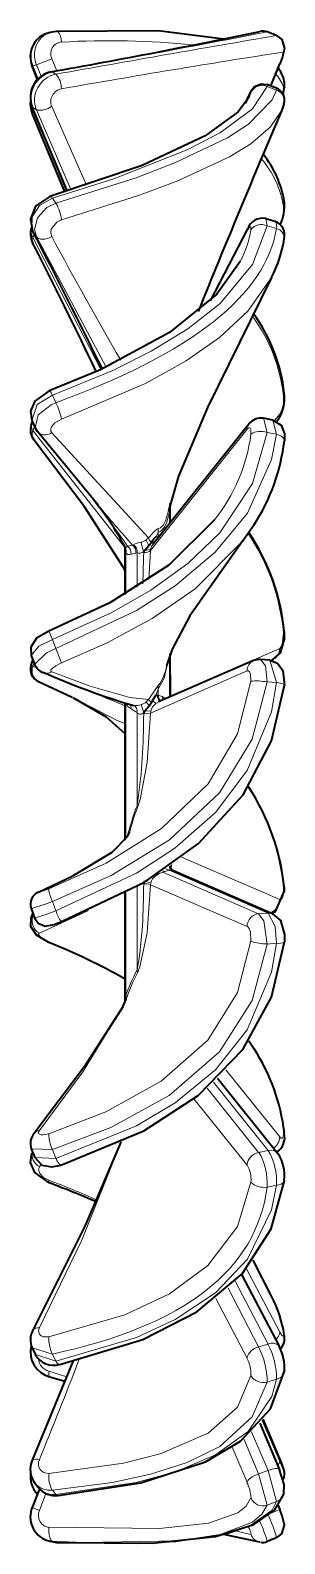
# Model space of a CAD drawing. Extents: x -131 to 1002, y -402 to 783.
# Drawn here: x 290.16 to 291.17, y 172.85 to 178.88 of the extents above; entities that cross this region are included whole.
import ezdxf

# ---------------------------------------------------------------- set-up
doc = ezdxf.new("R2010")
doc.units = 0

msp = doc.modelspace()

# ---------------------------------------------------------------- linework, layer by layer
at = {"color": 7, "lineweight": 35, "ltscale": 0.000395357}
for p, q in [((290.2212, 178.8622), (290.2361, 178.8674)), ((290.2212, 172.8618), (290.2361, 172.8566))]:
    msp.add_line(p, q, dxfattribs=at)
at = {"color": 7, "lineweight": 35, "ltscale": 0.000674667}
for p, q in [((290.2349, 178.867), (290.2614, 178.8721)), ((290.2349, 172.857), (290.2614, 172.8518))]:
    msp.add_line(p, q, dxfattribs=at)
at = {"color": 7, "lineweight": 13, "ltscale": 0.001005}
msp.add_line((291.1377, 178.8536), (291.1003, 178.8683), dxfattribs=at)
at = {"color": 7, "lineweight": 35, "ltscale": 0.001005}
for p, q in [((291.138, 178.8537), (291.1006, 178.8684)), ((291.138, 172.8703), (291.1006, 172.8556))]:
    msp.add_line(p, q, dxfattribs=at)
at = {"color": 7, "lineweight": 13, "ltscale": 8.48108e-05}
msp.add_line((290.1648, 178.7325), (290.168, 178.7336), dxfattribs=at)
at = {"color": 7, "lineweight": 35, "ltscale": 0.00144}
msp.add_line((290.1858, 178.6789), (290.1648, 178.7325), dxfattribs=at)
at = {"color": 7, "lineweight": 13, "ltscale": 0.000363263}
msp.add_line((290.168, 178.7336), (290.1819, 178.7378), dxfattribs=at)
at = {"color": 7, "lineweight": 13, "ltscale": 0.001404}
msp.add_line((290.168, 178.7336), (290.1887, 178.6814), dxfattribs=at)
at = {"color": 7, "lineweight": 13, "ltscale": 0.001634}
msp.add_line((290.1819, 178.7378), (290.2427, 178.7618), dxfattribs=at)
at = {"color": 7, "lineweight": 13, "ltscale": 0.001244}
msp.add_line((290.2005, 178.6917), (290.1819, 178.7378), dxfattribs=at)
at = {"color": 7, "lineweight": 13, "ltscale": 0.001315}
msp.add_line((290.2627, 178.7132), (290.2427, 178.7618), dxfattribs=at)
at = {"color": 7, "lineweight": 13, "ltscale": 0.002361}
msp.add_line((291.1154, 178.6533), (291.1505, 178.741), dxfattribs=at)
at = {"color": 7, "lineweight": 35, "ltscale": 0.002361}
msp.add_line((291.1154, 178.6533), (291.1505, 178.741), dxfattribs=at)
at = {"color": 7, "lineweight": 13, "ltscale": 0.000118354}
msp.add_line((290.2408, 178.7092), (290.2455, 178.7083), dxfattribs=at)
at = {"color": 7, "lineweight": 13, "ltscale": 0.000404853}
msp.add_line((290.2455, 178.7083), (290.2594, 178.7001), dxfattribs=at)
at = {"color": 7, "lineweight": 13, "ltscale": 0.000408825}
msp.add_line((291.0358, 178.627), (291.0302, 178.6116), dxfattribs=at)
at = {"color": 7, "lineweight": 13, "ltscale": 0.000201279}
msp.add_line((291.1003, 178.6507), (291.0999, 178.6588), dxfattribs=at)
at = {"color": 7, "lineweight": 35, "ltscale": 0.000995477}
msp.add_line((291.1372, 178.645), (291.0999, 178.6588), dxfattribs=at)
at = {"color": 7, "lineweight": 13, "ltscale": 0.000996051}
msp.add_line((291.1377, 178.6371), (291.1003, 178.6507), dxfattribs=at)
at = {"color": 7, "lineweight": 13, "ltscale": 0.000196836}
msp.add_line((291.1372, 178.645), (291.1377, 178.6371), dxfattribs=at)
at = {"color": 7, "lineweight": 13, "ltscale": 0.000102032}
msp.add_line((290.1652, 178.5699), (290.168, 178.5669), dxfattribs=at)
at = {"color": 7, "lineweight": 35, "ltscale": 0.009094}
msp.add_line((290.3048, 178.234), (290.1652, 178.5699), dxfattribs=at)
at = {"color": 7, "lineweight": 13, "ltscale": 0.000411886}
msp.add_line((290.168, 178.5669), (290.1819, 178.5581), dxfattribs=at)
at = {"color": 7, "lineweight": 13, "ltscale": 0.009005}
msp.add_line((290.168, 178.5669), (290.3074, 178.2348), dxfattribs=at)
at = {"color": 7, "lineweight": 13, "ltscale": 0.008693}
msp.add_line((290.168, 178.554), (290.3027, 178.2334), dxfattribs=at)
at = {"color": 7, "lineweight": 13, "ltscale": 0.008698}
msp.add_line((290.3196, 178.2386), (290.1819, 178.5581), dxfattribs=at)
at = {"color": 7, "lineweight": 13, "ltscale": 0.008553}
msp.add_line((290.3811, 178.2581), (290.2427, 178.571), dxfattribs=at)
at = {"color": 7, "lineweight": 35, "ltscale": 0.000469392}
msp.add_line((291.0208, 178.601), (291.0135, 178.5838), dxfattribs=at)
at = {"color": 7, "lineweight": 13, "ltscale": 0.000406479}
msp.add_line((291.0204, 178.5996), (291.0141, 178.5847), dxfattribs=at)
at = {"color": 7, "lineweight": 35, "ltscale": 0.000627144}
msp.add_line((291.1675, 178.5807), (291.1591, 178.557), dxfattribs=at)
at = {"color": 7, "lineweight": 35, "ltscale": 0.008484}
msp.add_line((290.2947, 178.231), (290.1652, 178.5447), dxfattribs=at)
at = {"color": 7, "lineweight": 13, "ltscale": 0.000614158}
msp.add_line((290.2455, 178.2063), (290.2594, 178.1861), dxfattribs=at)
at = {"color": 7, "lineweight": 13, "ltscale": 0.000624966}
msp.add_line((290.168, 178.074), (290.1819, 178.0532), dxfattribs=at)
at = {"color": 7, "lineweight": 35, "ltscale": 0.008068}
msp.add_line((291.0225, 178.0839), (290.8732, 177.7977), dxfattribs=at)
at = {"color": 7, "lineweight": 13, "ltscale": 0.00775}
msp.add_line((291.0204, 178.0763), (290.8771, 177.8014), dxfattribs=at)
at = {"color": 7, "lineweight": 13, "ltscale": 0.000196193}
msp.add_line((291.0204, 178.0763), (291.0225, 178.0839), dxfattribs=at)
at = {"color": 7, "lineweight": 13, "ltscale": 0.000706996}
msp.add_line((291.1003, 178.0968), (291.0949, 178.1246), dxfattribs=at)
at = {"color": 7, "lineweight": 35, "ltscale": 0.0009744}
msp.add_line((291.1322, 178.1133), (291.0949, 178.1246), dxfattribs=at)
at = {"color": 7, "lineweight": 13, "ltscale": 0.000975052}
msp.add_line((291.1377, 178.0859), (291.1003, 178.0968), dxfattribs=at)
at = {"color": 7, "lineweight": 13, "ltscale": 0.000350083}
msp.add_line((290.168, 178.0496), (290.1744, 178.0621), dxfattribs=at)
at = {"color": 7, "lineweight": 13, "ltscale": 0.014786}
msp.add_line((290.168, 178.0496), (290.4378, 177.5233), dxfattribs=at)
at = {"color": 7, "lineweight": 13, "ltscale": 0.014737}
msp.add_line((290.4593, 177.5331), (290.1819, 178.0532), dxfattribs=at)
at = {"color": 7, "lineweight": 13, "ltscale": 0.000822539}
msp.add_line((290.2455, 177.4215), (290.2594, 177.3918), dxfattribs=at)
at = {"color": 7, "lineweight": 13, "ltscale": 0.000830305}
msp.add_line((291.1297, 177.3206), (291.1505, 177.3466), dxfattribs=at)
at = {"color": 7, "lineweight": 35, "ltscale": 0.000307299}
msp.add_line((290.1616, 177.3036), (290.166, 177.3151), dxfattribs=at)
at = {"color": 7, "lineweight": 35, "ltscale": 0.000822102}
msp.add_line((290.1637, 177.3212), (290.1774, 177.2913), dxfattribs=at)
at = {"color": 7, "lineweight": 13, "ltscale": 0.000435722}
msp.add_line((290.168, 177.2814), (290.1745, 177.2975), dxfattribs=at)
at = {"color": 7, "lineweight": 35, "ltscale": 0.000414226}
msp.add_line((290.1861, 177.2772), (290.1774, 177.2913), dxfattribs=at)
at = {"color": 7, "lineweight": 13, "ltscale": 0.015422}
msp.add_line((291.0204, 177.2859), (290.6363, 176.8032), dxfattribs=at)
at = {"color": 7, "lineweight": 35, "ltscale": 0.01531}
msp.add_line((291.0277, 177.306), (290.6457, 176.8274), dxfattribs=at)
at = {"color": 7, "lineweight": 13, "ltscale": 0.001454}
msp.add_line((291.1003, 177.2733), (291.0859, 177.3297), dxfattribs=at)
at = {"color": 7, "lineweight": 35, "ltscale": 0.000950123}
msp.add_line((291.1232, 177.3223), (291.0859, 177.3297), dxfattribs=at)
at = {"color": 7, "lineweight": 13, "ltscale": 0.001444}
msp.add_line((291.1232, 177.3223), (291.1377, 177.2664), dxfattribs=at)
at = {"color": 7, "lineweight": 35, "ltscale": 0.000199221}
msp.add_line((291.1383, 177.3169), (291.1433, 177.3231), dxfattribs=at)
at = {"color": 7, "lineweight": 13, "ltscale": 0.014864}
msp.add_line((290.168, 177.2814), (290.5354, 176.8139), dxfattribs=at)
at = {"color": 7, "lineweight": 35, "ltscale": 0.009516}
msp.add_line((290.428, 176.9833), (290.1861, 177.2772), dxfattribs=at)
at = {"color": 7, "lineweight": 13, "ltscale": 0.014235}
msp.add_line((290.6286, 176.8529), (290.2427, 177.2716), dxfattribs=at)
at = {"color": 7, "lineweight": 13, "ltscale": 0.000951874}
msp.add_line((291.1377, 177.2664), (291.1003, 177.2733), dxfattribs=at)
at = {"color": 7, "lineweight": 13, "ltscale": 0.000791498}
msp.add_line((290.714, 176.9875), (290.7118, 176.9559), dxfattribs=at)
at = {"color": 7, "lineweight": 35, "ltscale": 0.001897}
msp.add_line((290.7146, 176.9138), (290.7146, 176.9897), dxfattribs=at)
at = {"color": 7, "lineweight": 13, "ltscale": 0.002006}
msp.add_line((290.7164, 176.9148), (290.7159, 176.9951), dxfattribs=at)
at = {"color": 7, "lineweight": 13, "ltscale": 0.00114}
msp.add_line((290.7118, 176.9103), (290.7118, 176.9559), dxfattribs=at)
at = {"color": 7, "lineweight": 13, "ltscale": 0.00045872}
msp.add_line((290.6667, 176.8751), (290.6589, 176.8585), dxfattribs=at)
at = {"color": 7, "lineweight": 13, "ltscale": 0.000378421}
msp.add_line((290.6667, 176.8751), (290.6667, 176.8903), dxfattribs=at)
at = {"color": 7, "lineweight": 13, "ltscale": 0.000527573}
msp.add_line((290.6667, 176.854), (290.6667, 176.8751), dxfattribs=at)
at = {"color": 7, "lineweight": 35, "ltscale": 0.002025}
msp.add_line((291.0024, 176.8397), (291.0489, 176.906), dxfattribs=at)
at = {"color": 7, "lineweight": 13, "ltscale": 4.85547e-05}
msp.add_line((290.5343, 176.8165), (290.5355, 176.815), dxfattribs=at)
at = {"color": 7, "lineweight": 35, "ltscale": 0.001057}
msp.add_line((290.5346, 176.7737), (290.5346, 176.8159), dxfattribs=at)
at = {"color": 7, "lineweight": 13, "ltscale": 8.27191e-05}
msp.add_line((290.5355, 176.815), (290.5388, 176.8145), dxfattribs=at)
at = {"color": 7, "lineweight": 13, "ltscale": 0.000201673}
msp.add_line((290.545, 176.8197), (290.5388, 176.8145), dxfattribs=at)
at = {"color": 7, "lineweight": 13, "ltscale": 0.000516212}
msp.add_line((290.5651, 176.8242), (290.545, 176.8197), dxfattribs=at)
at = {"color": 7, "lineweight": 13, "ltscale": 6.40563e-05}
msp.add_line((290.567, 176.8259), (290.5651, 176.8242), dxfattribs=at)
at = {"color": 7, "lineweight": 35, "ltscale": 0.000187668}
msp.add_line((290.6142, 176.8047), (290.6095, 176.7988), dxfattribs=at)
at = {"color": 7, "lineweight": 35, "ltscale": 0.000634548}
msp.add_line((290.6142, 176.8047), (290.6308, 176.8239), dxfattribs=at)
at = {"color": 7, "lineweight": 13, "ltscale": 0.000305508}
msp.add_line((290.6286, 176.8529), (290.619, 176.8453), dxfattribs=at)
at = {"color": 7, "lineweight": 13, "ltscale": 0.000227821}
msp.add_line((290.6344, 176.86), (290.6286, 176.8529), dxfattribs=at)
at = {"color": 7, "lineweight": 13, "ltscale": 0.002902}
msp.add_line((290.6363, 176.8032), (290.6301, 176.6873), dxfattribs=at)
at = {"color": 7, "lineweight": 35, "ltscale": 0.000345433}
msp.add_line((290.6308, 176.8239), (290.6395, 176.8346), dxfattribs=at)
at = {"color": 7, "lineweight": 13, "ltscale": 0.000172703}
msp.add_line((290.6363, 176.8032), (290.6372, 176.8101), dxfattribs=at)
at = {"color": 7, "lineweight": 35, "ltscale": 0.000200948}
msp.add_line((290.6441, 176.8412), (290.6395, 176.8346), dxfattribs=at)
at = {"color": 7, "lineweight": 13, "ltscale": 0.000252464}
msp.add_line((290.6444, 176.8418), (290.6531, 176.8365), dxfattribs=at)
at = {"color": 7, "lineweight": 13, "ltscale": 9.90772e-05}
msp.add_line((290.659, 176.8585), (290.6627, 176.8571), dxfattribs=at)
at = {"color": 7, "lineweight": 13, "ltscale": 0.000126201}
msp.add_line((290.6667, 176.854), (290.6627, 176.8571), dxfattribs=at)
at = {"color": 7, "lineweight": 35, "ltscale": 0.003647}
msp.add_line((290.5346, 176.6278), (290.5346, 176.7737), dxfattribs=at)
at = {"color": 7, "lineweight": 13, "ltscale": 0.000217526}
msp.add_line((290.5374, 176.7926), (290.5446, 176.7878), dxfattribs=at)
at = {"color": 7, "lineweight": 13, "ltscale": 0.00408}
msp.add_line((290.5374, 176.6294), (290.5374, 176.7926), dxfattribs=at)
at = {"color": 7, "lineweight": 13, "ltscale": 0.000494746}
msp.add_line((290.5779, 176.7926), (290.5585, 176.7886), dxfattribs=at)
at = {"color": 7, "lineweight": 13, "ltscale": 0.000116772}
msp.add_line((290.5825, 176.7934), (290.5779, 176.7926), dxfattribs=at)
at = {"color": 7, "lineweight": 13, "ltscale": 0.003419}
msp.add_line((290.5825, 176.6566), (290.5825, 176.7934), dxfattribs=at)
at = {"color": 7, "lineweight": 13, "ltscale": 0.002486}
msp.add_line((290.6087, 176.7701), (290.6054, 176.6707), dxfattribs=at)
at = {"color": 7, "lineweight": 13, "ltscale": 0.000161772}
msp.add_line((290.6088, 176.7766), (290.6087, 176.7702), dxfattribs=at)
at = {"color": 7, "lineweight": 13, "ltscale": 0.000449794}
msp.add_line((290.609, 176.7946), (290.6088, 176.7766), dxfattribs=at)
at = {"color": 7, "lineweight": 35, "ltscale": 9.57489e-05}
msp.add_line((290.6096, 176.7946), (290.6096, 176.7985), dxfattribs=at)
at = {"color": 7, "lineweight": 13, "ltscale": 0.000437441}
msp.add_line((290.5261, 176.7387), (290.5341, 176.7232), dxfattribs=at)
at = {"color": 7, "lineweight": 35, "ltscale": 0.000523988}
msp.add_line((290.5261, 176.7387), (290.5349, 176.7197), dxfattribs=at)
at = {"color": 7, "lineweight": 13, "ltscale": 0.000900111}
msp.add_line((290.2312, 176.4818), (290.2455, 176.4487), dxfattribs=at)
at = {"color": 7, "lineweight": 13, "ltscale": 0.000960016}
msp.add_line((290.2455, 176.4487), (290.2594, 176.4129), dxfattribs=at)
at = {"color": 7, "lineweight": 13, "ltscale": 0.000133356}
msp.add_line((291.1692, 176.4798), (291.1657, 176.4757), dxfattribs=at)
at = {"color": 7, "lineweight": 35, "ltscale": 0.000960473}
msp.add_line((290.1612, 176.3854), (290.1749, 176.3495), dxfattribs=at)
at = {"color": 7, "lineweight": 13, "ltscale": 0.001549}
msp.add_line((290.2594, 176.4129), (290.2818, 176.3552), dxfattribs=at)
at = {"color": 7, "lineweight": 13, "ltscale": 0.004177}
msp.add_line((290.7118, 176.2185), (290.7118, 176.3856), dxfattribs=at)
at = {"color": 7, "lineweight": 35, "ltscale": 0.004278}
msp.add_line((290.7146, 176.2198), (290.7146, 176.3909), dxfattribs=at)
at = {"color": 7, "lineweight": 13, "ltscale": 0.004324}
msp.add_line((290.7167, 176.2222), (290.7162, 176.3952), dxfattribs=at)
at = {"color": 7, "lineweight": 13, "ltscale": 0.011848}
msp.add_line((290.7167, 176.2222), (291.1505, 176.4132), dxfattribs=at)
at = {"color": 7, "lineweight": 35, "ltscale": 0.000540622}
msp.add_line((290.1606, 176.3463), (290.168, 176.3666), dxfattribs=at)
at = {"color": 7, "lineweight": 13, "ltscale": 0.000213412}
msp.add_line((290.1606, 176.3463), (290.168, 176.342), dxfattribs=at)
at = {"color": 7, "lineweight": 13, "ltscale": 0.000345574}
msp.add_line((290.168, 176.342), (290.1728, 176.3549), dxfattribs=at)
at = {"color": 7, "lineweight": 13, "ltscale": 0.000421961}
msp.add_line((290.168, 176.342), (290.1835, 176.3352), dxfattribs=at)
at = {"color": 7, "lineweight": 13, "ltscale": 0.010489}
msp.add_line((291.0204, 176.3238), (290.6363, 176.155), dxfattribs=at)
at = {"color": 7, "lineweight": 35, "ltscale": 0.010312}
msp.add_line((291.0469, 176.3643), (290.6686, 176.1997), dxfattribs=at)
at = {"color": 7, "lineweight": 35, "ltscale": 0.000923752}
msp.add_line((291.1109, 176.3664), (291.074, 176.3689), dxfattribs=at)
at = {"color": 7, "lineweight": 13, "ltscale": 0.002317}
msp.add_line((291.1113, 176.3664), (291.1377, 176.2775), dxfattribs=at)
at = {"color": 7, "lineweight": 35, "ltscale": 0.000162293}
msp.add_line((291.118, 176.3659), (291.124, 176.3685), dxfattribs=at)
at = {"color": 7, "lineweight": 35, "ltscale": 0.003699}
for p, q in [((290.1904, 176.2817), (290.3242, 176.2186)), ((290.1904, 175.4423), (290.3242, 175.5054))]:
    msp.add_line(p, q, dxfattribs=at)
at = {"color": 7, "lineweight": 13, "ltscale": 0.001405}
msp.add_line((290.6667, 176.2648), (290.6344, 176.2188), dxfattribs=at)
at = {"color": 7, "lineweight": 13, "ltscale": 0.000342563}
msp.add_line((290.6667, 176.2511), (290.6667, 176.2648), dxfattribs=at)
at = {"color": 7, "lineweight": 13, "ltscale": 0.000937521}
msp.add_line((291.1377, 176.2775), (291.1003, 176.2796), dxfattribs=at)
at = {"color": 7, "lineweight": 13, "ltscale": 0.000346153}
msp.add_line((290.6286, 176.2102), (290.619, 176.2002), dxfattribs=at)
at = {"color": 7, "lineweight": 13, "ltscale": 0.000257625}
msp.add_line((290.6344, 176.2188), (290.6286, 176.2102), dxfattribs=at)
at = {"color": 7, "lineweight": 13, "ltscale": 0.000428745}
msp.add_line((290.6395, 176.197), (290.6286, 176.2102), dxfattribs=at)
at = {"color": 7, "lineweight": 35, "ltscale": 0.00022967}
msp.add_line((290.6441, 176.205), (290.6395, 176.197), dxfattribs=at)
at = {"color": 7, "lineweight": 35, "ltscale": 0.000664054}
msp.add_line((290.6444, 176.2056), (290.6589, 176.2279), dxfattribs=at)
at = {"color": 7, "lineweight": 13, "ltscale": 0.000450273}
msp.add_line((290.6444, 176.2056), (290.6574, 176.1931), dxfattribs=at)
at = {"color": 7, "lineweight": 13, "ltscale": 0.000430927}
msp.add_line((290.6574, 176.1931), (290.6726, 176.2012), dxfattribs=at)
at = {"color": 7, "lineweight": 13, "ltscale": 0.000610156}
msp.add_line((290.6667, 176.2511), (290.6589, 176.228), dxfattribs=at)
at = {"color": 7, "lineweight": 13, "ltscale": 9.30817e-05}
msp.add_line((290.659, 176.2279), (290.6627, 176.2279), dxfattribs=at)
at = {"color": 7, "lineweight": 13, "ltscale": 0.000103067}
msp.add_line((290.6667, 176.2269), (290.6627, 176.2279), dxfattribs=at)
at = {"color": 7, "lineweight": 13, "ltscale": 0.000605011}
msp.add_line((290.6667, 176.2269), (290.6667, 176.2511), dxfattribs=at)
at = {"color": 7, "lineweight": 13, "ltscale": 0.000432369}
msp.add_line((290.6667, 176.2269), (290.6829, 176.2209), dxfattribs=at)
at = {"color": 7, "lineweight": 13, "ltscale": 0.000408119}
msp.add_line((290.6829, 176.2209), (290.6967, 176.2122), dxfattribs=at)
at = {"color": 7, "lineweight": 13, "ltscale": 0.000347523}
msp.add_line((290.6829, 176.2209), (290.6862, 176.2073), dxfattribs=at)
at = {"color": 7, "lineweight": 13, "ltscale": 7.28477e-05}
msp.add_line((290.7146, 176.2202), (290.7167, 176.2222), dxfattribs=at)
at = {"color": 7, "lineweight": 35, "ltscale": 0.000432205}
msp.add_line((290.5346, 176.1786), (290.5346, 176.1959), dxfattribs=at)
at = {"color": 7, "lineweight": 35, "ltscale": 0.013218}
msp.add_line((290.5346, 175.6499), (290.5346, 176.1786), dxfattribs=at)
at = {"color": 7, "lineweight": 13, "ltscale": 0.000342978}
msp.add_line((290.5374, 176.1952), (290.5446, 176.1835), dxfattribs=at)
at = {"color": 7, "lineweight": 13, "ltscale": 0.013543}
msp.add_line((290.5374, 175.6534), (290.5374, 176.1952), dxfattribs=at)
at = {"color": 7, "lineweight": 13, "ltscale": 0.000566359}
msp.add_line((290.5779, 176.161), (290.5585, 176.1728), dxfattribs=at)
at = {"color": 7, "lineweight": 13, "ltscale": 0.000137757}
msp.add_line((290.5825, 176.158), (290.5779, 176.161), dxfattribs=at)
at = {"color": 7, "lineweight": 13, "ltscale": 0.009286}
msp.add_line((290.5825, 175.7866), (290.5825, 176.158), dxfattribs=at)
at = {"color": 7, "lineweight": 13, "ltscale": 0.000841895}
msp.add_line((290.6096, 176.157), (290.5992, 176.189), dxfattribs=at)
at = {"color": 7, "lineweight": 13, "ltscale": 0.000505103}
msp.add_line((290.609, 176.1527), (290.6088, 176.1325), dxfattribs=at)
at = {"color": 7, "lineweight": 13, "ltscale": 0.000683704}
msp.add_line((290.609, 176.1527), (290.6363, 176.155), dxfattribs=at)
at = {"color": 7, "lineweight": 35, "ltscale": 0.000199747}
msp.add_line((290.6142, 176.1638), (290.6095, 176.1574), dxfattribs=at)
at = {"color": 7, "lineweight": 35, "ltscale": 0.000107956}
msp.add_line((290.6096, 176.1527), (290.6096, 176.157), dxfattribs=at)
at = {"color": 7, "lineweight": 35, "ltscale": 0.000664805}
msp.add_line((290.6142, 176.1638), (290.6308, 176.1846), dxfattribs=at)
at = {"color": 7, "lineweight": 13, "ltscale": 0.000574603}
msp.add_line((290.6142, 176.1638), (290.6372, 176.1626), dxfattribs=at)
at = {"color": 7, "lineweight": 13, "ltscale": 0.00048813}
msp.add_line((290.6308, 176.1846), (290.619, 176.2002), dxfattribs=at)
at = {"color": 7, "lineweight": 35, "ltscale": 0.000377956}
msp.add_line((290.6308, 176.1846), (290.6395, 176.197), dxfattribs=at)
at = {"color": 7, "lineweight": 13, "ltscale": 0.000191635}
msp.add_line((290.6363, 176.155), (290.6372, 176.1626), dxfattribs=at)
at = {"color": 7, "lineweight": 13, "ltscale": 0.000181224}
msp.add_line((290.6088, 176.1325), (290.6087, 176.1252), dxfattribs=at)
at = {"color": 7, "lineweight": 13, "ltscale": 0.000191407}
msp.add_line((290.5825, 175.7866), (290.5841, 175.7791), dxfattribs=at)
at = {"color": 7, "lineweight": 13, "ltscale": 0.000274527}
msp.add_line((290.7131, 175.5436), (290.7217, 175.5504), dxfattribs=at)
at = {"color": 7, "lineweight": 13, "ltscale": 4.62145e-05}
msp.add_line((290.7146, 175.5431), (290.7145, 175.545), dxfattribs=at)
at = {"color": 7, "lineweight": 35, "ltscale": 5.56946e-05}
msp.add_line((290.7146, 175.5431), (290.7146, 175.5454), dxfattribs=at)
at = {"color": 7, "lineweight": 35, "ltscale": 0.000293059}
msp.add_line((290.7146, 175.5431), (290.7181, 175.532), dxfattribs=at)
at = {"color": 7, "lineweight": 13, "ltscale": 0.00037386}
msp.add_line((290.7155, 175.5368), (290.7217, 175.5504), dxfattribs=at)
at = {"color": 7, "lineweight": 13, "ltscale": 0.010626}
msp.add_line((290.7601, 175.5815), (291.1505, 175.4133), dxfattribs=at)
at = {"color": 7, "lineweight": 13, "ltscale": 0.003695}
msp.add_line((290.1938, 175.4436), (290.3273, 175.5069), dxfattribs=at)
at = {"color": 7, "lineweight": 13, "ltscale": 0.000230999}
msp.add_line((290.6096, 175.4799), (290.6013, 175.4759), dxfattribs=at)
at = {"color": 7, "lineweight": 35, "ltscale": 0.000196077}
msp.add_line((290.6142, 175.4866), (290.6095, 175.4804), dxfattribs=at)
at = {"color": 7, "lineweight": 35, "ltscale": 0.000107193}
msp.add_line((290.6096, 175.4757), (290.6096, 175.4799), dxfattribs=at)
at = {"color": 7, "lineweight": 13, "ltscale": 0.000605574}
msp.add_line((290.6142, 175.4866), (290.6372, 175.4789), dxfattribs=at)
at = {"color": 7, "lineweight": 13, "ltscale": 0.000188225}
msp.add_line((290.6363, 175.4714), (290.6372, 175.4789), dxfattribs=at)
at = {"color": 7, "lineweight": 13, "ltscale": 0.000268083}
msp.add_line((290.6836, 175.5273), (290.6939, 175.5242), dxfattribs=at)
at = {"color": 7, "lineweight": 13, "ltscale": 0.000207402}
msp.add_line((290.6939, 175.5242), (290.6859, 175.522), dxfattribs=at)
at = {"color": 7, "lineweight": 13, "ltscale": 0.010385}
msp.add_line((291.0668, 175.3563), (290.6859, 175.522), dxfattribs=at)
at = {"color": 7, "lineweight": 13, "ltscale": 0.000432236}
msp.add_line((290.6939, 175.5242), (290.7101, 175.5302), dxfattribs=at)
at = {"color": 7, "lineweight": 13, "ltscale": 0.010741}
msp.add_line((290.7101, 175.5302), (291.1041, 175.3588), dxfattribs=at)
at = {"color": 7, "lineweight": 35, "ltscale": 0.011065}
msp.add_line((290.7181, 175.5321), (291.124, 175.3554), dxfattribs=at)
at = {"color": 7, "lineweight": 35, "ltscale": 0.010884}
msp.add_line((290.5346, 175.0036), (290.5346, 175.439), dxfattribs=at)
at = {"color": 7, "lineweight": 13, "ltscale": 0.010281}
msp.add_line((290.5374, 175.0292), (290.5374, 175.4405), dxfattribs=at)
at = {"color": 7, "lineweight": 13, "ltscale": 0.008352}
msp.add_line((290.5825, 175.1306), (290.5825, 175.4647), dxfattribs=at)
at = {"color": 7, "lineweight": 13, "ltscale": 0.000178554}
msp.add_line((290.6088, 175.4557), (290.6087, 175.4485), dxfattribs=at)
at = {"color": 7, "lineweight": 13, "ltscale": 0.000500144}
msp.add_line((290.609, 175.4757), (290.6088, 175.4557), dxfattribs=at)
at = {"color": 7, "lineweight": 13, "ltscale": 0.010456}
msp.add_line((291.0204, 175.3059), (290.6363, 175.4714), dxfattribs=at)
at = {"color": 7, "lineweight": 13, "ltscale": 0.00010517}
msp.add_line((291.1692, 175.4569), (291.1657, 175.4593), dxfattribs=at)
at = {"color": 7, "lineweight": 35, "ltscale": 0.00099944}
msp.add_line((290.1606, 175.3777), (290.1743, 175.3401), dxfattribs=at)
at = {"color": 7, "lineweight": 13, "ltscale": 0.00538}
msp.add_line((290.1938, 175.2793), (290.3893, 175.3691), dxfattribs=at)
at = {"color": 7, "lineweight": 13, "ltscale": 0.000999216}
for p, q in [((290.2455, 175.4051), (290.2594, 175.3676)), ((291.1377, 173.0147), (291.1003, 173.0007))]:
    msp.add_line(p, q, dxfattribs=at)
at = {"color": 7, "lineweight": 13, "ltscale": 0.000933725}
msp.add_line((291.1041, 175.3588), (291.0668, 175.3563), dxfattribs=at)
at = {"color": 7, "lineweight": 35, "ltscale": 0.000477648}
msp.add_line((290.1612, 175.3385), (290.168, 175.3564), dxfattribs=at)
at = {"color": 7, "lineweight": 13, "ltscale": 0.000228792}
msp.add_line((290.1612, 175.3385), (290.168, 175.3447), dxfattribs=at)
at = {"color": 7, "lineweight": 13, "ltscale": 0.000111705}
msp.add_line((290.168, 175.3447), (290.1721, 175.3465), dxfattribs=at)
at = {"color": 7, "lineweight": 13, "ltscale": 5.12591e-05}
msp.add_line((290.2317, 175.2442), (290.2312, 175.2422), dxfattribs=at)
at = {"color": 7, "lineweight": 13, "ltscale": 0.000939231}
msp.add_line((291.1377, 175.2386), (291.1003, 175.2355), dxfattribs=at)
at = {"color": 7, "lineweight": 13, "ltscale": 0.000247592}
msp.add_line((290.5825, 175.1306), (290.5841, 175.1208), dxfattribs=at)
at = {"color": 7, "lineweight": 35, "ltscale": 0.000834494}
msp.add_line((290.5261, 174.9852), (290.5393, 175.0159), dxfattribs=at)
at = {"color": 7, "lineweight": 13, "ltscale": 0.000285926}
msp.add_line((290.5355, 175.0153), (290.5347, 175.0039), dxfattribs=at)
at = {"color": 7, "lineweight": 13, "ltscale": 0.00035131}
msp.add_line((290.5374, 175.0292), (290.5355, 175.0153), dxfattribs=at)
at = {"color": 7, "lineweight": 35, "ltscale": 0.000945858}
msp.add_line((291.0279, 174.8495), (291.0489, 174.818), dxfattribs=at)
at = {"color": 7, "lineweight": 35, "ltscale": 0.009609}
msp.add_line((290.9034, 174.7012), (291.1433, 174.4009), dxfattribs=at)
at = {"color": 7, "lineweight": 13, "ltscale": 0.00856}
msp.add_line((290.9365, 174.7349), (291.1505, 174.4675), dxfattribs=at)
at = {"color": 7, "lineweight": 13, "ltscale": 0.0082}
msp.add_line((291.0668, 174.4059), (290.8621, 174.6621), dxfattribs=at)
at = {"color": 7, "lineweight": 13, "ltscale": 0.008694}
msp.add_line((290.887, 174.6849), (291.1041, 174.4132), dxfattribs=at)
at = {"color": 7, "lineweight": 13, "ltscale": 0.00846}
msp.add_line((291.0204, 174.3551), (290.809, 174.6193), dxfattribs=at)
at = {"color": 7, "lineweight": 13, "ltscale": 0.000199646}
msp.add_line((291.1691, 174.4842), (291.1657, 174.4914), dxfattribs=at)
at = {"color": 7, "lineweight": 13, "ltscale": 0.002099}
msp.add_line((290.2455, 174.4166), (290.1616, 174.4203), dxfattribs=at)
at = {"color": 7, "lineweight": 35, "ltscale": 0.000932726}
msp.add_line((290.1616, 174.4203), (290.1752, 174.3856), dxfattribs=at)
at = {"color": 7, "lineweight": 13, "ltscale": 0.000203801}
msp.add_line((290.1637, 174.4028), (290.168, 174.4097), dxfattribs=at)
at = {"color": 7, "lineweight": 13, "ltscale": 0.000933072}
msp.add_line((290.2455, 174.4166), (290.2594, 174.382), dxfattribs=at)
at = {"color": 7, "lineweight": 13, "ltscale": 0.000949374}
msp.add_line((291.1041, 174.4132), (291.0668, 174.4059), dxfattribs=at)
at = {"color": 7, "lineweight": 13, "ltscale": 0.002107}
for p, q in [((290.1752, 174.3856), (290.2594, 174.382)), ((290.2455, 173.6024), (290.1649, 173.6272))]:
    msp.add_line(p, q, dxfattribs=at)
at = {"color": 7, "lineweight": 13, "ltscale": 0.000271475}
msp.add_line((290.1938, 174.3486), (290.2004, 174.3572), dxfattribs=at)
at = {"color": 7, "lineweight": 13, "ltscale": 0.000248379}
msp.add_line((290.2317, 174.2945), (290.2323, 174.2845), dxfattribs=at)
at = {"color": 7, "lineweight": 13, "ltscale": 0.000956129}
msp.add_line((291.1377, 174.2748), (291.1003, 174.267), dxfattribs=at)
at = {"color": 7, "lineweight": 35, "ltscale": 0.004014}
msp.add_line((291.1181, 173.8334), (291.0453, 173.9765), dxfattribs=at)
at = {"color": 7, "lineweight": 35, "ltscale": 0.008072}
msp.add_line((290.9991, 173.9196), (291.1484, 173.6333), dxfattribs=at)
at = {"color": 7, "lineweight": 13, "ltscale": 0.007117}
msp.add_line((291.0187, 173.9424), (291.1505, 173.69), dxfattribs=at)
at = {"color": 7, "lineweight": 13, "ltscale": 0.006597}
msp.add_line((291.0668, 173.6311), (290.9448, 173.8651), dxfattribs=at)
at = {"color": 7, "lineweight": 13, "ltscale": 0.007057}
msp.add_line((290.9735, 173.8926), (291.1041, 173.6423), dxfattribs=at)
at = {"color": 7, "lineweight": 13, "ltscale": 0.006709}
msp.add_line((291.0204, 173.5861), (290.8962, 173.824), dxfattribs=at)
at = {"color": 7, "lineweight": 13, "ltscale": 0.000244162}
msp.add_line((291.1688, 173.6796), (291.1657, 173.6889), dxfattribs=at)
at = {"color": 7, "lineweight": 35, "ltscale": 0.000771793}
msp.add_line((290.1649, 173.6272), (290.1786, 173.5996), dxfattribs=at)
at = {"color": 7, "lineweight": 13, "ltscale": 0.000972829}
msp.add_line((291.1041, 173.6423), (291.0668, 173.6311), dxfattribs=at)
at = {"color": 7, "lineweight": 35, "ltscale": 0.010644}
msp.add_line((290.3271, 173.573), (290.1652, 173.1793), dxfattribs=at)
at = {"color": 7, "lineweight": 13, "ltscale": 0.00214}
msp.add_line((290.1779, 173.601), (290.2594, 173.5748), dxfattribs=at)
at = {"color": 7, "lineweight": 13, "ltscale": 0.000773163}
msp.add_line((290.2455, 173.6024), (290.2594, 173.5748), dxfattribs=at)
at = {"color": 7, "lineweight": 13, "ltscale": 0.001851}
msp.add_line((290.3025, 173.5121), (290.2317, 173.5338), dxfattribs=at)
at = {"color": 7, "lineweight": 35, "ltscale": 0.001541}
msp.add_line((290.2947, 173.493), (290.2357, 173.5108), dxfattribs=at)
at = {"color": 7, "lineweight": 13, "ltscale": 0.00097988}
msp.add_line((291.1377, 173.5024), (291.1003, 173.4908), dxfattribs=at)
at = {"color": 7, "lineweight": 35, "ltscale": 0.005027}
msp.add_line((291.0714, 173.3267), (291.1501, 173.1416), dxfattribs=at)
at = {"color": 7, "lineweight": 13, "ltscale": 0.004443}
msp.add_line((291.0809, 173.3379), (291.1505, 173.1744), dxfattribs=at)
at = {"color": 7, "lineweight": 35, "ltscale": 0.004772}
msp.add_line((291.1591, 173.1669), (291.0848, 173.3427), dxfattribs=at)
at = {"color": 7, "lineweight": 13, "ltscale": 0.003803}
for p, q in [((291.0668, 173.1254), (291.0073, 173.2654)), ((291.0204, 173.0916), (290.9609, 173.2316))]:
    msp.add_line(p, q, dxfattribs=at)
at = {"color": 7, "lineweight": 13, "ltscale": 0.004174}
msp.add_line((291.0387, 173.2928), (291.1041, 173.1391), dxfattribs=at)
at = {"color": 7, "lineweight": 13, "ltscale": 0.000992933}
msp.add_line((291.1041, 173.1391), (291.0668, 173.1254), dxfattribs=at)
at = {"color": 7, "lineweight": 13, "ltscale": 0.003224}
msp.add_line((291.1041, 173.1391), (291.1377, 173.0147), dxfattribs=at)
at = {"color": 7, "lineweight": 13, "ltscale": 0.000490682}
msp.add_line((291.1591, 173.1669), (291.1657, 173.1484), dxfattribs=at)
at = {"color": 7, "lineweight": 35, "ltscale": 0.000626784}
msp.add_line((291.1675, 173.1433), (291.1591, 173.1669), dxfattribs=at)
at = {"color": 7, "lineweight": 35, "ltscale": 0.002003}
msp.add_line((290.194, 173.066), (290.1648, 172.9914), dxfattribs=at)
at = {"color": 7, "lineweight": 35, "ltscale": 0.000551497}
msp.add_line((290.1761, 173.0883), (290.1898, 173.071), dxfattribs=at)
at = {"color": 7, "lineweight": 13, "ltscale": 0.003228}
msp.add_line((291.1003, 173.0007), (291.0668, 173.1254), dxfattribs=at)
at = {"color": 7, "lineweight": 13, "ltscale": 0.001806}
msp.add_line((290.1938, 172.9797), (290.2195, 173.0472), dxfattribs=at)
at = {"color": 7, "lineweight": 13, "ltscale": 0.000555195}
msp.add_line((290.2455, 173.0608), (290.2594, 173.0435), dxfattribs=at)
at = {"color": 7, "lineweight": 13, "ltscale": 0.000780914}
msp.add_line((290.1938, 172.9797), (290.1648, 172.9914), dxfattribs=at)
at = {"color": 7, "lineweight": 13, "ltscale": 0.000860105}
msp.add_line((291.1186, 172.9702), (291.1505, 172.983), dxfattribs=at)
at = {"color": 7, "lineweight": 35, "ltscale": 0.000423535}
msp.add_line((291.1442, 172.9987), (291.1505, 172.983), dxfattribs=at)
at = {"color": 7, "lineweight": 13, "ltscale": 0.001428}
msp.add_line((291.0358, 172.8837), (290.9803, 172.8972), dxfattribs=at)
at = {"color": 7, "lineweight": 13, "ltscale": 0.000618177}
msp.add_line((290.2455, 172.857), (290.2212, 172.8618), dxfattribs=at)
at = {"color": 7, "lineweight": 13, "ltscale": 0.000625738}
msp.add_line((290.2349, 172.857), (290.2594, 172.8522), dxfattribs=at)
at = {"color": 7, "lineweight": 13, "ltscale": 0.000369635}
msp.add_line((290.2455, 172.857), (290.2594, 172.8522), dxfattribs=at)
at = {"color": 7, "lineweight": 35, "ltscale": 0.00365}
msp.add_line((291.0715, 172.8532), (290.9286, 172.8832), dxfattribs=at)
at = {"color": 7, "lineweight": 35}
for points in [[(290.2614, 178.8721), (290.6663, 178.8739), (290.9286, 178.8408)], [(291.138, 178.8537), (291.159, 178.8381), (291.17, 178.8027), (291.1601, 178.7658), (291.1505, 178.741)], [(291.0302, 178.6116), (290.9856, 178.5502), (290.8537, 178.4541), (290.6033, 178.337), (290.2357, 178.2132)], [(291.0208, 178.601), (291.0393, 178.638), (291.0507, 178.6505), (291.0764, 178.6615), (291.0999, 178.6588)], [(290.2357, 178.2132), (290.1788, 178.1743), (290.158, 178.123), (290.1669, 178.0759)], [(290.9935, 177.9543), (290.8997, 177.8244), (290.7124, 177.6712), (290.4365, 177.5227), (290.2324, 177.4395)], [(291.1181, 177.8906), (290.8625, 177.3728), (290.7481, 177.0989), (290.7078, 176.9609)], [(290.2323, 177.4394), (290.1751, 177.3983), (290.1582, 177.3584), (290.1637, 177.3212)], [(291.1232, 177.3223), (291.1561, 177.3019), (291.1694, 177.2672), (291.1691, 177.2397)], [(290.5261, 176.7387), (290.374, 176.9764), (290.1718, 177.2437)], [(290.8915, 176.9251), (290.7091, 176.7448), (290.4748, 176.5945), (290.2312, 176.4818)], [(291.0024, 176.8397), (290.7926, 176.5433), (290.7224, 176.4102), (290.7003, 176.3435)], [(290.2312, 176.4818), (290.1822, 176.4535), (290.1592, 176.418), (290.1612, 176.3854)], [(291.1223, 176.3678), (291.1536, 176.395), (291.1696, 176.4501), (291.1692, 176.4798)], [(291.1113, 176.3664), (291.1416, 176.3548), (291.1634, 176.3246), (291.1692, 176.267)], [(290.2816, 175.3248), (290.6122, 175.4825), (290.8268, 175.6355), (291.0049, 175.8297), (291.1182, 176.0444), (291.1692, 176.267)], [(290.3273, 176.2171), (290.4597, 176.1407), (290.5343, 176.0742)], [(290.3273, 175.5069), (290.4837, 175.6011), (290.5446, 175.6642), (290.5533, 175.683)], [(291.1173, 175.3583), (291.1339, 175.3647), (291.1699, 175.4469), (291.1692, 175.4569)], [(290.2312, 175.2422), (290.1822, 175.2705), (290.1592, 175.306), (290.1612, 175.3385)], [(290.1743, 175.3401), (290.1893, 175.3188), (290.2167, 175.3074), (290.252, 175.314), (290.2816, 175.3248)], [(291.1223, 175.3561), (291.1536, 175.3289), (291.1696, 175.2738), (291.1692, 175.2442)], [(290.2791, 174.355), (290.6102, 174.4922), (290.8253, 174.6322), (291.0043, 174.816), (291.1181, 175.0244), (291.1692, 175.2442)], [(290.5261, 174.9852), (290.374, 174.7476), (290.1718, 174.4803)], [(290.2323, 174.2845), (290.1751, 174.3257), (290.1582, 174.3655), (290.1637, 174.4028)], [(290.5178, 174.4468), (290.3758, 174.1151), (290.1668, 173.6955)], [(290.1752, 174.3856), (290.2034, 174.3552), (290.2434, 174.348), (290.2788, 174.3549)], [(290.2745, 173.5609), (290.6055, 173.6608), (290.8211, 173.7706), (291.0014, 173.9222), (291.117, 174.101), (291.1691, 174.2944)], [(290.2683, 173.0387), (290.5979, 173.089), (290.8554, 173.1735), (290.9944, 173.2553), (291.1138, 173.384), (291.1688, 173.5317)], [(291.1671, 173.0442), (291.1684, 173.0829), (291.1499, 173.142)], [(290.2614, 172.8518), (290.6424, 172.8489), (290.8954, 172.8761), (291.0477, 172.923), (291.1312, 172.9824), (291.1671, 173.0442)], [(291.138, 172.8703), (291.159, 172.8858), (291.17, 172.9213), (291.1601, 172.9582), (291.1505, 172.983)]]:
    msp.add_lwpolyline(points, dxfattribs=at)
at = {"color": 7, "lineweight": 13}
for points in [[(291.1003, 178.6507), (291.0425, 178.5626), (290.915, 178.4677), (290.7851, 178.3998), (290.4906, 178.2836), (290.2455, 178.2063)], [(290.2594, 178.1861), (290.579, 178.288), (290.7362, 178.348), (290.9428, 178.4471), (291.0261, 178.5013), (291.1201, 178.598), (291.1377, 178.6371)], [(291.0358, 178.627), (291.0364, 178.6295), (291.0363, 178.6305), (291.0351, 178.6294), (291.0323, 178.6249), (291.0204, 178.5996)], [(290.2818, 178.1201), (290.5923, 178.2181), (290.7456, 178.2755), (290.9506, 178.3708), (291.0356, 178.4233), (291.1142, 178.4903), (291.1591, 178.557)], [(290.2455, 178.2063), (290.1943, 178.1768), (290.1651, 178.132), (290.1634, 178.0856), (290.168, 178.074)], [(290.1819, 178.0532), (290.1744, 178.0822), (290.1861, 178.1283), (290.223, 178.1687), (290.2594, 178.1861)], [(290.2427, 178.0535), (290.2388, 178.0679), (290.2412, 178.0833), (290.2635, 178.1113), (290.2818, 178.1201)], [(291.1003, 178.0968), (291.0422, 177.9419), (290.9139, 177.7873), (290.785, 177.6854), (290.6394, 177.5964), (290.4865, 177.5201), (290.2455, 177.4215)], [(291.0358, 178.0802), (291.0362, 178.0896), (291.0357, 178.0915), (291.0345, 178.0927), (291.0334, 178.0928), (291.0316, 178.092), (291.0275, 178.0878), (291.0204, 178.0763)], [(290.2818, 177.3259), (290.6161, 177.4681), (290.7777, 177.5579), (290.9108, 177.651), (291.0239, 177.7562), (291.1181, 177.8906)], [(290.2455, 177.4215), (290.185, 177.384), (290.1637, 177.3212)], [(290.1774, 177.2913), (290.1892, 177.3433), (290.2402, 177.3835), (290.2594, 177.3918)], [(290.2427, 177.2716), (290.2392, 177.2788), (290.2393, 177.2871), (290.2423, 177.2952), (290.2558, 177.311), (290.2818, 177.3259)], [(291.0358, 177.2659), (291.0355, 177.2848), (291.033, 177.2903), (291.0302, 177.2919), (291.028, 177.2918), (291.0231, 177.2889), (291.0204, 177.2859)], [(291.1003, 177.2733), (291.0418, 177.0697), (290.9126, 176.8738), (290.7844, 176.7506), (290.6377, 176.6447), (290.4823, 176.5557), (290.2455, 176.4487)], [(290.2594, 176.4129), (290.58, 176.5645), (290.734, 176.6622), (290.8942, 176.7962), (291.0223, 176.9521), (291.118, 177.1649), (291.1377, 177.2664)], [(290.6667, 176.8903), (290.6755, 176.8936), (290.6879, 176.9057), (290.6963, 176.9217), (290.7078, 176.9609)], [(290.6667, 176.8751), (290.6771, 176.8798), (290.691, 176.8945), (290.6999, 176.9125), (290.7118, 176.9559)], [(290.2818, 176.3552), (290.4639, 176.4352), (290.6434, 176.5322), (290.8138, 176.6505), (291.0024, 176.8397)], [(290.2455, 176.4487), (290.1914, 176.4218), (290.1612, 176.3854)], [(291.1505, 176.4132), (291.1544, 176.4161), (291.161, 176.4278), (291.1657, 176.4757)], [(290.1749, 176.3495), (290.2218, 176.3957), (290.2594, 176.4129)], [(290.6667, 176.2511), (290.691, 176.2946), (290.7118, 176.3856)], [(290.2427, 176.3197), (290.2397, 176.3217), (290.2388, 176.3246), (290.2399, 176.3282), (290.244, 176.3332), (290.2588, 176.344), (290.2818, 176.3552)], [(291.0358, 176.2822), (291.0347, 176.31), (291.0309, 176.3195), (291.0267, 176.3237), (291.0242, 176.3244), (291.0204, 176.3237)], [(291.1003, 176.2796), (291.0945, 176.3439), (291.074, 176.3689)], [(291.0358, 176.2822), (290.9829, 176.0723), (290.8654, 175.8742), (290.6795, 175.6954), (290.4596, 175.5575), (290.2317, 175.4555)], [(290.6286, 176.2102), (290.5534, 176.2181), (290.3964, 176.2626), (290.2427, 176.3197)], [(291.1003, 176.2796), (291.0416, 176.0518), (290.9115, 175.8381), (290.7117, 175.6508), (290.4794, 175.5082), (290.2455, 175.4051)], [(290.2594, 175.3676), (290.5801, 175.5175), (290.7336, 175.6176), (290.8943, 175.7592), (291.0214, 175.9263), (291.1175, 176.161), (291.1377, 176.2775)], [(290.3273, 176.2171), (290.5039, 176.1258), (290.5341, 176.1136)], [(290.6363, 176.155), (290.6233, 175.9591), (290.5944, 175.8113), (290.5841, 175.7791)], [(290.2317, 175.4555), (290.1956, 175.4428), (290.1916, 175.4417), (290.1905, 175.4415), (290.1938, 175.4436)], [(290.6363, 175.4714), (290.6233, 175.2805), (290.5942, 175.1454), (290.5841, 175.1208)], [(291.1505, 175.4133), (291.1543, 175.4128), (291.1567, 175.4137), (291.161, 175.4185), (291.1642, 175.4268), (291.1657, 175.4593)], [(291.1041, 175.3588), (291.1328, 175.3055), (291.1377, 175.2386)], [(291.0358, 175.2478), (291.0338, 175.2832), (291.0286, 175.2971), (291.0233, 175.304), (291.0204, 175.3059)], [(291.1003, 175.2355), (291.088, 175.3281), (291.0668, 175.3563)], [(290.2317, 175.2442), (290.2011, 175.2607), (290.1924, 175.2691), (290.1902, 175.274), (290.1904, 175.2761), (290.1924, 175.2786), (290.1938, 175.2793)], [(291.0358, 175.2478), (290.9828, 175.042), (290.8648, 174.8533), (290.6785, 174.6888), (290.4589, 174.5668), (290.2317, 174.4803)], [(290.2594, 174.382), (290.5801, 174.5119), (290.734, 174.6029), (290.8947, 174.735), (291.0216, 174.8945), (291.1175, 175.1233), (291.1377, 175.2386)], [(291.1003, 175.2355), (291.0414, 175.0113), (290.9109, 174.806), (290.7107, 174.6318), (290.4786, 174.5045), (290.2455, 174.4166)], [(290.1938, 174.4931), (290.3664, 174.7267), (290.5261, 174.9852)], [(290.2317, 174.4803), (290.2093, 174.4758), (290.2003, 174.4762), (290.1939, 174.4784), (290.1918, 174.4801), (290.1902, 174.4833), (290.1903, 174.4863), (290.1938, 174.4931)], [(291.1505, 174.4675), (291.1555, 174.4629), (291.1579, 174.462), (291.1611, 174.4625), (291.1635, 174.4651), (291.1662, 174.4756), (291.1657, 174.4914)], [(290.1938, 173.7077), (290.3617, 174.0541), (290.5199, 174.4477)], [(290.2317, 174.2945), (290.2106, 174.3059), (290.1958, 174.3212), (290.1902, 174.3371), (290.1938, 174.3486)], [(291.0358, 174.2876), (290.9828, 174.111), (290.8648, 173.9549), (290.7117, 173.8428), (290.5333, 173.7591), (290.2317, 173.6717)], [(290.2594, 173.5748), (290.5798, 173.6691), (290.735, 173.7404), (290.8952, 173.8468), (291.0229, 173.9809), (291.1181, 174.1768), (291.1377, 174.2748)], [(290.2317, 173.6717), (290.2092, 173.6716), (290.2004, 173.6753), (290.1939, 173.6814), (290.1902, 173.6952), (290.1938, 173.7077)], [(291.1505, 173.69), (291.159, 173.6771), (291.1614, 173.675), (291.1625, 173.6745), (291.1636, 173.6744), (291.1646, 173.6748), (291.1656, 173.6762), (291.1664, 173.6814), (291.1657, 173.6889)], [(291.0358, 173.5172), (290.9829, 173.3915), (290.8655, 173.2869), (290.6743, 173.2046), (290.5291, 173.1683), (290.2317, 173.1273)], [(291.1003, 173.4908), (291.0416, 173.3522), (290.9119, 173.2348), (290.782, 173.1705), (290.636, 173.1236), (290.4843, 173.0912), (290.2455, 173.0608)], [(290.2594, 173.0435), (290.5792, 173.0909), (290.7362, 173.1335), (290.8956, 173.2013), (291.025, 173.2939), (291.1192, 173.4338), (291.1377, 173.5024)], [(291.1505, 173.1744), (291.1609, 173.152), (291.1647, 173.1457), (291.1655, 173.1448), (291.1663, 173.1461), (291.1657, 173.1484)], [(291.0358, 173.0296), (291.0166, 172.9971), (290.9833, 172.9698), (290.8669, 172.9291), (290.6724, 172.9073), (290.2317, 172.9128)], [(290.2594, 172.8522), (290.5787, 172.847), (290.7371, 172.8551), (290.9436, 172.8871), (291.0268, 172.9146), (291.1203, 172.9813), (291.1377, 173.0147)], [(291.1003, 173.0007), (291.079, 172.9644), (291.0421, 172.9332), (290.9136, 172.8841), (290.746, 172.859), (290.3721, 172.8519), (290.2455, 172.857)]]:
    msp.add_lwpolyline(points, dxfattribs=at)
at = {"color": 7, "lineweight": 35}
for centre, radius, start, end in [((290.2556, 178.7705), 0.0982, 109.86401, 202.66729), ((285.4994, 205.4178), 27.1257, 280.06658, 281.85406), ((291.0821, 178.8211), 0.0508, 68.68176, 98.4245), ((290.2607, 178.6082), 0.103, 101.13641, 201.85564), ((291.0128, 178.6303), 0.1621, 17.77041, 35.74307), ((291.067, 178.6571), 0.1029, 339.76966, 12.76624), ((291.1185, 178.597), 0.0516, 341.62308, 68.66492), ((290.2524, 178.5817), 0.0948, 172.24967, 203.02419), ((326.1225, 163.5346), 38.0536, 156.74854, 158.05547), ((290.7689, 178.1276), 0.4051, 9.18065, 38.75627), ((290.9911, 178.1765), 0.1787, 334.91441, 5.06935), ((290.2345, 178.0648), 0.0768, 161.23081, 208.23663), ((274.485, 169.8341), 17.7153, 25.73344, 27.72451), ((291.0821, 178.0648), 0.0616, 77.85735, 162.27926), ((291.1133, 178.0597), 0.0571, 344.55483, 70.56667), ((276.2697, 170.8377), 15.6469, 25.26309, 27.35826), ((290.6665, 178.125), 0.5088, 332.56845, 350.88284), ((290.5052, 177.3545), 0.668, 6.45016, 36.04066), ((291.0121, 177.4103), 0.158, 326.41483, 6.99468), ((290.2183, 177.2827), 0.0606, 159.7169, 219.96387), ((291.076, 177.2713), 0.0593, 80.33026, 144.2332), ((290.3902, 177.332), 0.7844, 327.10642, 353.24657), ((289.4946, 176.258), 1.1807, 28.24139, 39.46253), ((290.3158, 176.3976), 0.8571, 5.50179, 33.81026), ((290.6926, 176.8153), 0.0549, 127.99321, 151.18722), ((290.2085, 176.3293), 0.0508, 160.44, 249.20237), ((290.2284, 176.3713), 0.0578, 202.0975, 248.14454), ((291.0707, 176.3081), 0.061, 87.22688, 112.95705), ((291.4599, 179.1695), 3.1141, 246.28006, 253.388), ((290.267, 175.3676), 0.9065, 5.65543, 33.05267), ((290.2085, 175.3947), 0.0508, 110.79763, 199.56), ((289.3625, 173.0447), 2.3628, 60.2584, 68.43078), ((290.3902, 174.392), 0.7844, 6.75343, 32.89358), ((290.2183, 174.4413), 0.0606, 140.03613, 200.2831), ((291.0987, 174.4663), 0.0718, 303.70546, 14.27127), ((291.0121, 174.3137), 0.158, 353.00532, 33.58517), ((289.0709, 171.1416), 3.3506, 66.25869, 69.71634), ((290.6665, 173.599), 0.5088, 9.11716, 27.43155), ((290.2333, 173.6593), 0.0756, 151.45121, 205.14225), ((291.1096, 173.6653), 0.0606, 315.99142, 13.60516), ((290.261, 173.6113), 0.1031, 166.57823, 255.83363), ((290.9858, 173.5468), 0.184, 355.29924, 28.02071), ((290.2499, 173.6403), 0.0825, 208.60806, 287.18266), ((290.2474, 173.1428), 0.0899, 156.05148, 217.38114), ((290.2612, 173.1161), 0.1035, 172.6082, 223.311), ((291.1176, 173.1272), 0.0524, 331.73294, 17.83973), ((290.2585, 173.1269), 0.0887, 219.12989, 276.32844), ((290.2556, 172.9535), 0.0982, 157.33271, 250.13599), ((291.0821, 172.9029), 0.0508, 261.5755, 291.31824)]:
    msp.add_arc(centre, radius, start, end, dxfattribs=at)
at = {"color": 7, "lineweight": 13}
for centre, radius, start, end in [((290.2573, 178.7728), 0.0969, 112.01514, 203.70314), ((290.271, 178.7776), 0.097, 112.03621, 204.0707), ((276.7721, 253.0689), 75.5713, 280.269959, 280.929291), ((303.9931, 102.7985), 77.134, 99.593864, 100.256139), ((291.0819, 178.8223), 0.0495, 68.23855, 102.15356), ((291.119, 178.8071), 0.0502, 338.51365, 68.11443), ((290.2854, 178.782), 0.0468, 94.43183, 205.2675), ((290.4737, 175.578), 3.2555, 84.14598, 93.37761), ((297.3336, 138.9066), 40.356, 98.79132, 100.06339), ((291.0047, 178.8191), 0.1646, 331.81953, 349.30276), ((290.2669, 178.6045), 0.1061, 101.67415, 200.79896), ((290.2805, 178.5963), 0.1061, 101.50012, 201.17002), ((290.1901, 178.6425), 0.091, 359.58844, 39.70249), ((291.0407, 178.6082), 0.1315, 18.03165, 44.63754), ((291.1238, 178.6663), 0.0453, 337.37991, 17.34731), ((290.2915, 178.5901), 0.0527, 100.61001, 201.32334), ((291.0798, 178.6056), 0.0493, 65.65756, 154.09389), ((291.1217, 178.5923), 0.0473, 339.14965, 70.40726), ((291.1047, 178.6426), 0.0615, 341.16875, 5.86443), ((290.2559, 178.5909), 0.0953, 184.95549, 202.80776), ((290.1748, 178.5466), 0.00995, 132.69294, 191.08673), ((290.1925, 178.6459), 0.0894, 263.15167, 303.87426), ((290.7832, 178.1111), 0.3875, 9.17459, 40.63048), ((290.2342, 178.2016), 0.0119, 22.43909, 82.80721), ((291.1371, 178.1874), 0.0321, 333.0644, 8.65333), ((290.1182, 178.1022), 0.1645, 6.21673, 30.70095), ((291.0234, 178.1664), 0.1429, 332.72047, 2.58433), ((290.2174, 178.0777), 0.0567, 169.37036, 209.62128), ((257.5487, 161.0993), 36.7716, 26.53585, 27.49196), ((290.6134, 178.1523), 0.4285, 332.48499, 350.31219), ((291.0774, 178.0476), 0.0537, 65.07192, 141.8783), ((291.1099, 178.0965), 0.0288, 339.14591, 36.973), ((291.1281, 178.0451), 0.0413, 359.00552, 76.75253), ((290.1884, 178.0375), 0.0236, 149.38237, 202.86215), ((304.5651, 185.7207), 16.2454, 208.16166, 210.15128), ((290.5078, 177.3453), 0.6618, 6.32199, 36.39719), ((290.2135, 177.4139), 0.0322, 13.44657, 53.61993), ((291.05, 177.4043), 0.1164, 330.13063, 6.82716), ((291.1529, 177.4282), 0.0162, 321.69039, 4.54419), ((290.007, 177.2682), 0.281, 11.85774, 26.08482), ((291.1154, 177.3443), 0.0351, 322.78691, 3.65825), ((290.1847, 177.2989), 0.0239, 168.49175, 226.37877), ((291.0548, 177.2848), 0.0344, 141.94655, 178.18017), ((290.2029, 177.2655), 0.0382, 155.59641, 215.1466), ((290.2169, 177.3052), 0.0416, 211.19415, 307.53507), ((290.35, 177.3564), 0.6919, 321.45591, 352.47688), ((291.0737, 177.2043), 0.0733, 68.93477, 121.59831), ((286.8125, 174.234), 4.5406, 34.71194, 37.66085), ((294.422, 180.2846), 5.1817, 219.57576, 221.89804), ((290.7288, 176.9657), 0.0196, 167.64313, 209.86908), ((290.7301, 176.7943), 0.1157, 123.46706, 145.53307), ((290.3098, 176.3945), 0.8596, 5.42084, 33.64434), ((290.512, 176.8018), 0.027, 340.00822, 29.32298), ((290.5262, 176.7931), 0.0326, 352.14338, 54.81465), ((290.5471, 176.7987), 0.0313, 348.87621, 54.77608), ((290.6098, 176.7442), 0.0925, 96.59053, 117.66075), ((290.5508, 176.7984), 0.032, 351.06382, 59.52009), ((290.7359, 176.8546), 0.1381, 187.46373, 203.95386), ((290.5866, 176.8928), 0.0575, 282.61547, 304.36466), ((290.6201, 176.834), 0.0296, 258.62807, 305.47763), ((290.6738, 176.862), 0.0573, 196.92624, 221.53204), ((290.6651, 176.8626), 0.0379, 194.90097, 227.53721), ((290.6797, 176.7997), 0.0439, 138.70609, 166.31696), ((290.7438, 176.7371), 0.2101, 172.70609, 183.80259), ((290.5502, 176.8088), 0.0218, 255.24634, 292.36828), ((290.5909, 176.8198), 0.028, 252.26172, 311.27942), ((290.6128, 176.8326), 0.0379, 264.36481, 308.60808), ((291.1048, 176.4098), 0.0456, 292.59129, 4.21328), ((290.2118, 176.3236), 0.0472, 157.21182, 247.38258), ((290.5224, 176.3712), 0.1796, 323.57763, 351.14675), ((291.0659, 176.3232), 0.0454, 114.83109, 179.33582), ((290.2224, 176.3589), 0.0441, 249.35321, 297.36439), ((291.0571, 176.0657), 0.2179, 78.58452, 95.61571), ((291.1387, 176.2202), 0.0566, 56.94658, 90.9649), ((291.5388, 178.7948), 2.7962, 245.7566, 248.96792), ((290.689, 176.2259), 0.0261, 175.56167, 241.19232), ((290.6945, 176.2263), 0.0278, 178.75803, 233.92409), ((290.7218, 176.1298), 0.1882, 172.30958, 184.93729), ((290.5743, 176.2074), 0.038, 218.82489, 245.43273), ((290.5287, 176.1772), 0.0301, 351.50474, 26.05004), ((290.5563, 176.1634), 0.0265, 348.4533, 66.13129), ((290.5793, 176.2351), 0.05, 258.35033, 293.2737), ((290.596, 176.1689), 0.0176, 218.82726, 318.94259), ((290.5809, 176.2445), 0.0584, 288.16371, 310.72145), ((290.687, 176.1513), 0.0512, 125.2936, 167.23274), ((288.3743, 176.1217), 2.2339, 351.37119, 0.08891), ((290.2658, 175.3716), 0.9041, 5.56328, 32.75923), ((291.726, 175.3602), 1.2205, 159.55001, 165.66419), ((291.7173, 175.3641), 1.2068, 159.88549, 164.6768), ((290.7341, 175.5484), 0.023, 185.9598, 237.14965), ((290.6829, 175.4684), 0.047, 122.85456, 167.12248), ((290.7235, 175.4098), 0.1183, 108.51756, 123.96726), ((290.7126, 175.5576), 0.0275, 233.14169, 264.82959), ((290.7156, 175.5251), 0.00742, 69.42127, 136.94491), ((290.3823, 175.4734), 0.1523, 186.76534, 206.53263), ((288.7622, 175.4328), 1.8459, 350.57451, 0.4854), ((290.6114, 175.3962), 0.0794, 71.7063, 91.72176), ((290.0107, 175.9644), 0.6061, 284.341, 292.7758), ((290.0233, 175.93), 0.6094, 284.35667, 292.77397), ((290.3784, 175.3984), 0.1221, 194.4853, 217.25614), ((291.0727, 175.3047), 0.0522, 96.51992, 178.66864), ((291.098, 175.4106), 0.0524, 276.65046, 2.97689), ((291.1071, 175.3163), 0.0426, 69.16481, 94.11636), ((290.2182, 175.3267), 0.0534, 160.36272, 242.72681), ((289.3698, 173.0718), 2.337, 60.10327, 68.35956), ((291.0989, 175.4137), 0.1779, 249.15506, 270.42384), ((291.1484, 175.2827), 0.0446, 256.38003, 298.28371), ((291.0932, 174.8444), 0.5856, 150.73341, 161.60625), ((291.1831, 174.8052), 0.6772, 152.21586, 162.12543), ((290.5122, 175.0101), 0.0238, 336.79328, 12.58077), ((290.5189, 175.02), 0.0207, 340.75595, 26.56404), ((290.4016, 174.402), 0.7693, 6.67671, 32.73018), ((290.1992, 174.4584), 0.0351, 98.86989, 141.29078), ((290.3813, 174.4815), 0.1502, 180.44228, 205.52626), ((291.0963, 174.4684), 0.0543, 302.83845, 359.05505), ((290.2159, 174.3949), 0.0508, 162.84839, 244.42205), ((291.0782, 174.3484), 0.0584, 101.17936, 173.39516), ((290.8598, 174.2846), 0.2409, 355.81653, 30.37152), ((291.1141, 174.3753), 0.039, 41.18531, 104.87427), ((290.8969, 174.2916), 0.2411, 356.00035, 30.41321), ((290.3036, 174.3904), 0.044, 190.78806, 235.10358), ((290.929, 174.2995), 0.1074, 353.59628, 31.28816), ((289.1079, 171.2754), 3.2214, 65.90228, 69.58421), ((291.0877, 174.3434), 0.077, 227.07403, 279.29707), ((291.1407, 174.3074), 0.032, 264.80249, 335.45685), ((290.6959, 173.6141), 0.4757, 9.03994, 27.44633), ((290.1894, 173.6797), 0.0279, 81.18187, 145.07084), ((290.3706, 173.6637), 0.1394, 176.67018, 206.07288), ((291.1095, 173.6927), 0.0413, 307.2502, 356.10225), ((291.0805, 173.5685), 0.0635, 102.34426, 163.66484), ((290.7886, 173.4885), 0.3124, 0.43286, 27.14238), ((290.8242, 173.4989), 0.3143, 0.63629, 27.1279), ((291.1218, 173.6087), 0.0371, 42.74026, 117.75313), ((290.2473, 173.5897), 0.0578, 186.78347, 254.39353), ((270.9095, 181.0725), 20.836, 337.74728, 338.9219), ((290.2793, 173.5797), 0.0199, 193.7506, 255.59101), ((290.8998, 173.5218), 0.1365, 358.06872, 28.0908), ((290.2557, 173.5247), 0.025, 159.25298, 214.70939), ((291.0853, 173.5478), 0.0587, 211.74032, 284.72778), ((291.1316, 173.5408), 0.0386, 279.06163, 346.30232), ((290.1802, 173.1558), 0.0287, 62.7861, 122.623), ((290.2271, 173.1643), 0.0372, 151.87788, 277.1222), ((290.3384, 173.1133), 0.1073, 172.49814, 209.46706), ((291.1313, 173.1774), 0.0197, 302.96257, 351.05251), ((290.2357, 173.1386), 0.0782, 220.20599, 277.15989), ((290.2494, 173.1214), 0.0783, 220.24123, 277.34654), ((290.8891, 173.0228), 0.1476, 2.65651, 27.6445), ((290.2687, 173.0496), 0.011, 213.0495, 267.82867), ((291.0837, 173.0502), 0.0522, 203.28818, 288.49461), ((291.1233, 173.0585), 0.0461, 288.15908, 341.86535), ((290.2376, 172.9596), 0.0477, 155.3264, 262.75385), ((290.4871, 172.6801), 0.6786, 16.30156, 24.74262), ((290.956, 172.8739), 0.0809, 6.92704, 29.26837), ((290.6232, 172.7251), 0.4953, 15.30062, 25.13502), ((291.082, 172.9017), 0.0496, 201.34338, 257.76746)]:
    msp.add_arc(centre, radius, start, end, dxfattribs=at)
for centre, major_axis, ratio, start_param, end_param in [((290.2637, 178.8222), (0.0023, -0.0499), 0.370729, 1.677928, 3.246022), ((-32.4444, 219.9813), (323.5838, -41.8831), 0.036032, 6.213936, 6.282131), ((290.2251, 178.0782), (0.0442, 0.0233), 0.604041, 3.208203, 4.792608), ((291.1194, 177.2456), (0.0497, -0.0058), 0.480765, 6.283109, 7.534187), ((115.5084, 251.6694), (175.5463, -77.5677), 0.054559, 6.208266, 6.299382), ((291.1041, 173.122), (0.046, 0.0196), 0.317587, 0.026168, 1.436519), ((291.0668, 173.1083), (0.046, 0.0196), 0.31759, 1.436524, 2.964851), ((290.2498, 172.9066), (-0.0025, -0.0499), 0.371282, 4.606539, 6.179992)]:
    msp.add_ellipse(centre, major_axis=major_axis, ratio=ratio, start_param=start_param, end_param=end_param, dxfattribs=at)

doc.saveas('drawing.dxf')
